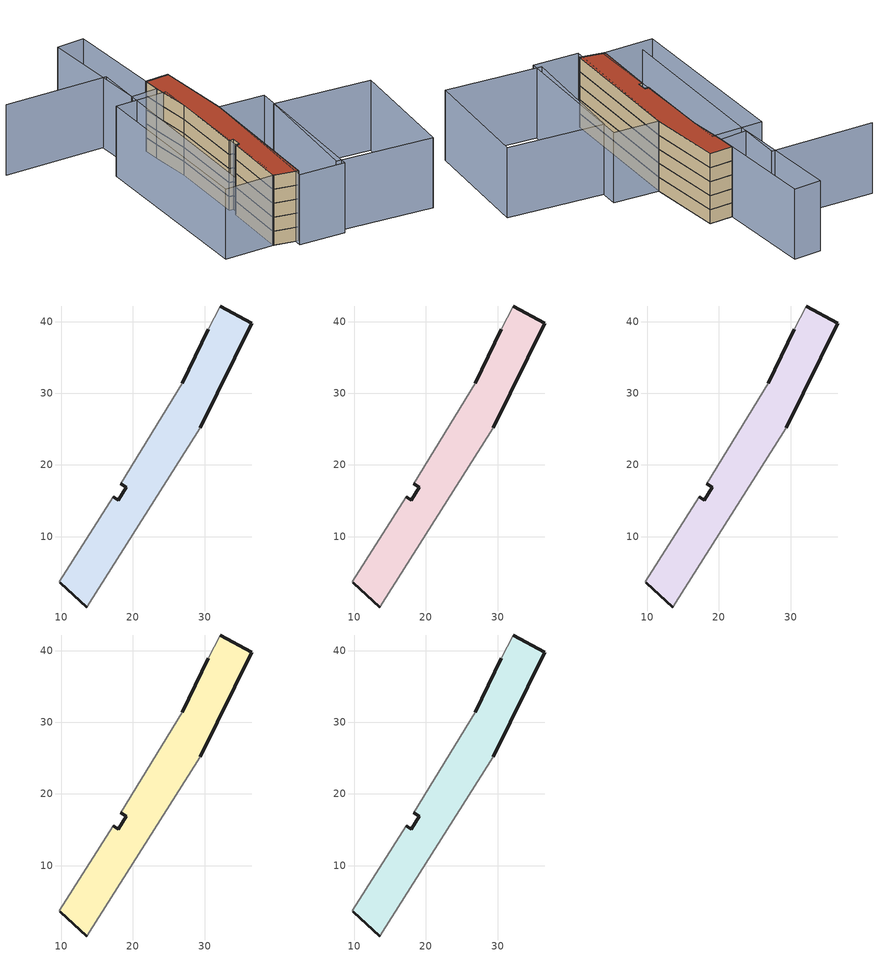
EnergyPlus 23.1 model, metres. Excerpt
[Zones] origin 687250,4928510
870c8e3164abf7e1_F0_whole
 floor ground (EU_floor_Construction): 13.54,0.16 29.42,25.21 36.61,39.79 32.17,42.21 30.5,38.99 26.87,31.42 18.27,17.38 19.04,16.86 17.97,15.11 17.26,15.57 9.68,3.71 9.87,3.52 z0
 wall outside (EU_wall_Construction): 26.87,31.42 30.5,38.99 / 32.17,42.21 36.61,39.79 29.42,25.21 / 13.54,0.16 9.87,3.52 / 17.26,15.57 17.97,15.11 19.04,16.86 18.27,17.38 z0:3
 wall adiabatic (EU_wall_Construction): 18.27,17.38 26.87,31.42 / 30.5,38.99 32.17,42.21 / 29.42,25.21 13.54,0.16 / 9.87,3.52 9.68,3.71 17.26,15.57 z0:3
870c8e3164abf7e1_F1_whole
 floor to 870c8e3164abf7e1_F0_whole (EU_floor_Construction): 13.54,0.16 29.42,25.21 36.61,39.79 32.17,42.21 30.5,38.99 26.87,31.42 18.27,17.38 19.04,16.86 17.97,15.11 17.26,15.57 9.68,3.71 9.87,3.52 z3
 wall outside (EU_wall_Construction): 26.87,31.42 30.5,38.99 / 32.17,42.21 36.61,39.79 29.42,25.21 / 13.54,0.16 9.87,3.52 / 17.26,15.57 17.97,15.11 19.04,16.86 18.27,17.38 z3:6
 wall adiabatic (EU_wall_Construction): 18.27,17.38 26.87,31.42 / 30.5,38.99 32.17,42.21 / 29.42,25.21 13.54,0.16 / 9.87,3.52 9.68,3.71 17.26,15.57 z3:6
870c8e3164abf7e1_F2_whole
 floor to 870c8e3164abf7e1_F1_whole (EU_floor_Construction): 13.54,0.16 29.42,25.21 36.61,39.79 32.17,42.21 30.5,38.99 26.87,31.42 18.27,17.38 19.04,16.86 17.97,15.11 17.26,15.57 9.68,3.71 9.87,3.52 z6
 wall outside (EU_wall_Construction): 26.87,31.42 30.5,38.99 / 32.17,42.21 36.61,39.79 29.42,25.21 / 13.54,0.16 9.87,3.52 / 17.26,15.57 17.97,15.11 19.04,16.86 18.27,17.38 z6:9
 wall adiabatic (EU_wall_Construction): 18.27,17.38 26.87,31.42 / 30.5,38.99 32.17,42.21 / 29.42,25.21 13.54,0.16 / 9.87,3.52 9.68,3.71 17.26,15.57 z6:9
870c8e3164abf7e1_F3_whole
 floor to 870c8e3164abf7e1_F2_whole (EU_floor_Construction): 13.54,0.16 29.42,25.21 36.61,39.79 32.17,42.21 30.5,38.99 26.87,31.42 18.27,17.38 19.04,16.86 17.97,15.11 17.26,15.57 9.68,3.71 9.87,3.52 z9
 wall outside (EU_wall_Construction): 26.87,31.42 30.5,38.99 / 32.17,42.21 36.61,39.79 29.42,25.21 / 13.54,0.16 9.87,3.52 / 17.26,15.57 17.97,15.11 19.04,16.86 18.27,17.38 z9:12
 wall adiabatic (EU_wall_Construction): 18.27,17.38 26.87,31.42 / 30.5,38.99 32.17,42.21 / 29.42,25.21 13.54,0.16 / 9.87,3.52 9.68,3.71 17.26,15.57 z9:12
870c8e3164abf7e1_F4_whole
 floor to 870c8e3164abf7e1_F3_whole (EU_floor_Construction): 13.54,0.16 29.42,25.21 36.61,39.79 32.17,42.21 30.5,38.99 26.87,31.42 18.27,17.38 19.04,16.86 17.97,15.11 17.26,15.57 9.68,3.71 9.87,3.52 z12
 wall outside (EU_wall_Construction): 26.87,31.42 30.5,38.99 / 32.17,42.21 36.61,39.79 29.42,25.21 / 13.54,0.16 9.87,3.52 / 17.26,15.57 17.97,15.11 19.04,16.86 18.27,17.38 z12:15
 wall adiabatic (EU_wall_Construction): 18.27,17.38 26.87,31.42 / 30.5,38.99 32.17,42.21 / 29.42,25.21 13.54,0.16 / 9.87,3.52 9.68,3.71 17.26,15.57 z12:15
 roof outside (EU_roof_Construction): 36.61,39.79 29.42,25.21 13.54,0.16 9.87,3.52 9.68,3.71 17.26,15.57 17.97,15.11 19.04,16.86 18.27,17.38 26.87,31.42 30.5,38.99 32.17,42.21 z15
shading: 11.68,61.36 30.47,49.7 / 30.47,49.7 5.51,9.48 / 51.99,4.64 36.87,-16.34 / 36.87,-16.34 20.21,-4.33 / 20.21,-4.33 35.33,16.64 / 35.33,16.64 51.99,4.64 / 37.53,19.82 20.35,-6.06 / 20.35,-6.06 12.24,-0.68 / 12.24,-0.68 29.42,25.21 / 29.42,25.21 37.53,19.82 / 0.67,9.07 20.66,42.61 / 20.66,42.61 30.16,36.95 / 30.16,36.95 10.17,3.41 / 10.17,3.41 0.67,9.07 / 30.5,38.99 25.38,41.7 / 25.38,41.7 36.78,63.24 / 36.78,63.24 41.9,60.53 / 41.9,60.53 30.5,38.99 z0:15
[Building]
EU S2 Campaign: North Axis=0; Terrain=City; Solar Distribution=FullExterior
[Site:Location]
Bologna: Latitude=44.5; Longitude=11.25; Time Zone=1; Elevation=37
[SizingPeriod:WeatherFileDays]
AnnualSizingPeriod: Begin Month=1; Begin Day of Month=1; End Month=12; End Day of Month=31; Day of Week for Start Day=Monday; Use Weather File Daylight Saving Period=No; Use Weather File Rain and Snow Indicators=No
[MATERIAL]
EU_InternalMass_Material: Roughness=MediumRough; Thickness=0.1; Conductivity=1; Density=1800; Specific Heat=900; Thermal Absorptance=0.9; Solar Absorptance=0.7; Visible Absorptance=0.7
[MATERIAL:NOMASS] Roughness=MediumRough; Thermal Absorptance=0.9; Solar Absorptance=0.7; Visible Absorptance=0.7
Name | Thermal Resistance
EU_wall_NoMass | 0.905828
EU_roof_NoMass | 0.37593
EU_floor_NoMass | 0.67114
[CONSTRUCTION]
EU_wall_Construction: EU_wall_NoMass
EU_roof_Construction: EU_roof_NoMass
EU_floor_Construction: EU_floor_NoMass
EU_InternalMass_Construction: EU_InternalMass_Material
[ZONE] Type=1; Multiplier=1; Ceiling Height=autocalculate; Floor Area=autocalculate; Part of Total Floor Area=Yes
Name | Volume
870c8e3164abf7e1_F0_whole | 698.747
870c8e3164abf7e1_F1_whole; 870c8e3164abf7e1_F2_whole; 870c8e3164abf7e1_F3_whole; 870c8e3164abf7e1_F4_whole | 698.746
[INTERNALMASS] Construction=EU_InternalMass_Construction; Surface Area=232.915
Name | Zone or ZoneList
870c8e3164abf7e1_F0_whole_EU_InternalMass | 870c8e3164abf7e1_F0_whole
870c8e3164abf7e1_F1_whole_EU_InternalMass | 870c8e3164abf7e1_F1_whole
870c8e3164abf7e1_F2_whole_EU_InternalMass | 870c8e3164abf7e1_F2_whole
870c8e3164abf7e1_F3_whole_EU_InternalMass | 870c8e3164abf7e1_F3_whole
870c8e3164abf7e1_F4_whole_EU_InternalMass | 870c8e3164abf7e1_F4_whole
[OTHEREQUIPMENT] Fuel Type=Electricity; Design Level Calculation Method=Watts/Area; Power per Zone Floor Area=1; Fraction Latent=0; Fraction Radiant=0; Fraction Lost=0; Carbon Dioxide Generation Rate=0; EndUse Subcategory=EU_Step8_InternalGains
Name | Zone or ZoneList or Space or SpaceList | Schedule
EU_Step8_InternalGain_870c8e3164abf7e1_F0_whole_f000 | 870c8e3164abf7e1_F0_whole | EU_Step8_GainSchedule_870c8e3164abf7e1_F0_whole_f000
EU_Step8_InternalGain_870c8e3164abf7e1_F1_whole_f000 | 870c8e3164abf7e1_F1_whole | EU_Step8_GainSchedule_870c8e3164abf7e1_F1_whole_f000
EU_Step8_InternalGain_870c8e3164abf7e1_F2_whole_f000 | 870c8e3164abf7e1_F2_whole | EU_Step8_GainSchedule_870c8e3164abf7e1_F2_whole_f000
EU_Step8_InternalGain_870c8e3164abf7e1_F3_whole_f000 | 870c8e3164abf7e1_F3_whole | EU_Step8_GainSchedule_870c8e3164abf7e1_F3_whole_f000
EU_Step8_InternalGain_870c8e3164abf7e1_F4_whole_f000 | 870c8e3164abf7e1_F4_whole | EU_Step8_GainSchedule_870c8e3164abf7e1_F4_whole_f000
[ZONEVENTILATION:DESIGNFLOWRATE] Schedule=EU_AlwaysOn; Design Flow Rate Calculation Method=AirChanges/Hour; Air Changes per Hour=0.73129; Ventilation Type=Natural; Fan Pressure Rise=0; Fan Total Efficiency=1; Constant Term Coefficient=1; Temperature Term Coefficient=0; Velocity Term Coefficient=0; Velocity Squared Term Coefficient=0; Minimum Indoor Temperature=-100; Maximum Indoor Temperature=100; Delta Temperature=-100; Minimum Outdoor Temperature=-100; Maximum Outdoor Temperature=100; Maximum Wind Speed=40
Name | Zone or ZoneList or Space or SpaceList
EU_ConstantAir_870c8e3164abf7e1_F0_whole | 870c8e3164abf7e1_F0_whole
EU_ConstantAir_870c8e3164abf7e1_F1_whole | 870c8e3164abf7e1_F1_whole
EU_ConstantAir_870c8e3164abf7e1_F2_whole | 870c8e3164abf7e1_F2_whole
EU_ConstantAir_870c8e3164abf7e1_F3_whole | 870c8e3164abf7e1_F3_whole
EU_ConstantAir_870c8e3164abf7e1_F4_whole | 870c8e3164abf7e1_F4_whole
[HVACTEMPLATE:THERMOSTAT] Constant Heating Setpoint=20; Constant Cooling Setpoint=50
EU_HeatOnly_870c8e3164abf7e1_F0_whole; EU_HeatOnly_870c8e3164abf7e1_F1_whole; EU_HeatOnly_870c8e3164abf7e1_F2_whole; EU_HeatOnly_870c8e3164abf7e1_F3_whole; EU_HeatOnly_870c8e3164abf7e1_F4_whole
[HVACTEMPLATE:ZONE:IDEALLOADSAIRSYSTEM] System Availability Schedule=EU_AlwaysOn; Maximum Heating Supply Air Temperature=50; Minimum Cooling Supply Air Temperature=13; Maximum Heating Supply Air Humidity Ratio=0.0156; Minimum Cooling Supply Air Humidity Ratio=0.0077; Heating Limit=NoLimit; Cooling Limit=NoLimit; Heating Availability Schedule=EU_AlwaysOn; Cooling Availability Schedule=EU_CoolingOff; Dehumidification Control Type=ConstantSensibleHeatRatio; Cooling Sensible Heat Ratio=0.7; Dehumidification Setpoint=60; Humidification Control Type=None; Humidification Setpoint=30; Outdoor Air Method=None; Outdoor Air Flow Rate per Person=0.00944; Outdoor Air Flow Rate per Zone Floor Area=0; Outdoor Air Flow Rate per Zone=0; Demand Controlled Ventilation Type=None; Outdoor Air Economizer Type=NoEconomizer; Heat Recovery Type=None; Sensible Heat Recovery Effectiveness=0.7; Latent Heat Recovery Effectiveness=0.65
Name | Template Thermostat
870c8e3164abf7e1_F0_whole | EU_HeatOnly_870c8e3164abf7e1_F0_whole
870c8e3164abf7e1_F1_whole | EU_HeatOnly_870c8e3164abf7e1_F1_whole
870c8e3164abf7e1_F2_whole | EU_HeatOnly_870c8e3164abf7e1_F2_whole
870c8e3164abf7e1_F3_whole | EU_HeatOnly_870c8e3164abf7e1_F3_whole
870c8e3164abf7e1_F4_whole | EU_HeatOnly_870c8e3164abf7e1_F4_whole
[SIZING:ZONE] Zone Cooling Design Supply Air Temperature Input Method=SupplyAirTemperature; Zone Cooling Design Supply Air Temperature=13; Zone Heating Design Supply Air Temperature Input Method=SupplyAirTemperature; Zone Heating Design Supply Air Temperature=50; Zone Cooling Design Supply Air Humidity Ratio=0.008; Zone Heating Design Supply Air Humidity Ratio=0.008; Cooling Design Air Flow Method=DesignDay; Cooling Design Air Flow Rate=0; Cooling Minimum Air Flow per Zone Floor Area=0.000762; Cooling Minimum Air Flow=0; Cooling Minimum Air Flow Fraction=0.2; Heating Design Air Flow Method=DesignDay; Heating Design Air Flow Rate=0; Heating Maximum Air Flow per Zone Floor Area=0.002032; Heating Maximum Air Flow=0.141576; Heating Maximum Air Flow Fraction=0.3; Account for Dedicated Outdoor Air System=No; Dedicated Outdoor Air System Control Strategy=NeutralSupplyAir; Dedicated Outdoor Air Low Setpoint Temperature for Design=autosize; Dedicated Outdoor Air High Setpoint Temperature for Design=autosize; Zone Load Sizing Method=Sensible Load Only No Latent Load; Zone Latent Cooling Design Supply Air Humidity Ratio Input Method=HumidityRatioDifference; Zone Cooling Design Supply Air Humidity Ratio Difference=0.005; Zone Latent Heating Design Supply Air Humidity Ratio Input Method=HumidityRatioDifference; Zone Humidification Design Supply Air Humidity Ratio Difference=0.005
870c8e3164abf7e1_F0_whole; 870c8e3164abf7e1_F1_whole; 870c8e3164abf7e1_F2_whole; 870c8e3164abf7e1_F3_whole; 870c8e3164abf7e1_F4_whole
[SCHEDULE:CONSTANT]
Name | Hourly Value
EU_AlwaysOn | 1
EU_CoolingOff | 0
[SCHEDULE:FILE] Column Number=1; Rows to Skip at Top=0; Number of Hours of Data=8760; Column Separator=Comma; Interpolate to Timestep=No; Minutes per Item=60; Adjust Schedule for Daylight Savings=Yes
Name | File
EU_Step8_GainSchedule_870c8e3164abf7e1_F0_whole_f000 | ../../schedules/870c8e3164abf7e1/870c8e3164abf7e1_F0_whole_f000_gain.csv
EU_Step8_GainSchedule_870c8e3164abf7e1_F1_whole_f000 | ../../schedules/870c8e3164abf7e1/870c8e3164abf7e1_F1_whole_f000_gain.csv
EU_Step8_GainSchedule_870c8e3164abf7e1_F2_whole_f000 | ../../schedules/870c8e3164abf7e1/870c8e3164abf7e1_F2_whole_f000_gain.csv
EU_Step8_GainSchedule_870c8e3164abf7e1_F3_whole_f000 | ../../schedules/870c8e3164abf7e1/870c8e3164abf7e1_F3_whole_f000_gain.csv
EU_Step8_GainSchedule_870c8e3164abf7e1_F4_whole_f000 | ../../schedules/870c8e3164abf7e1/870c8e3164abf7e1_F4_whole_f000_gain.csv
